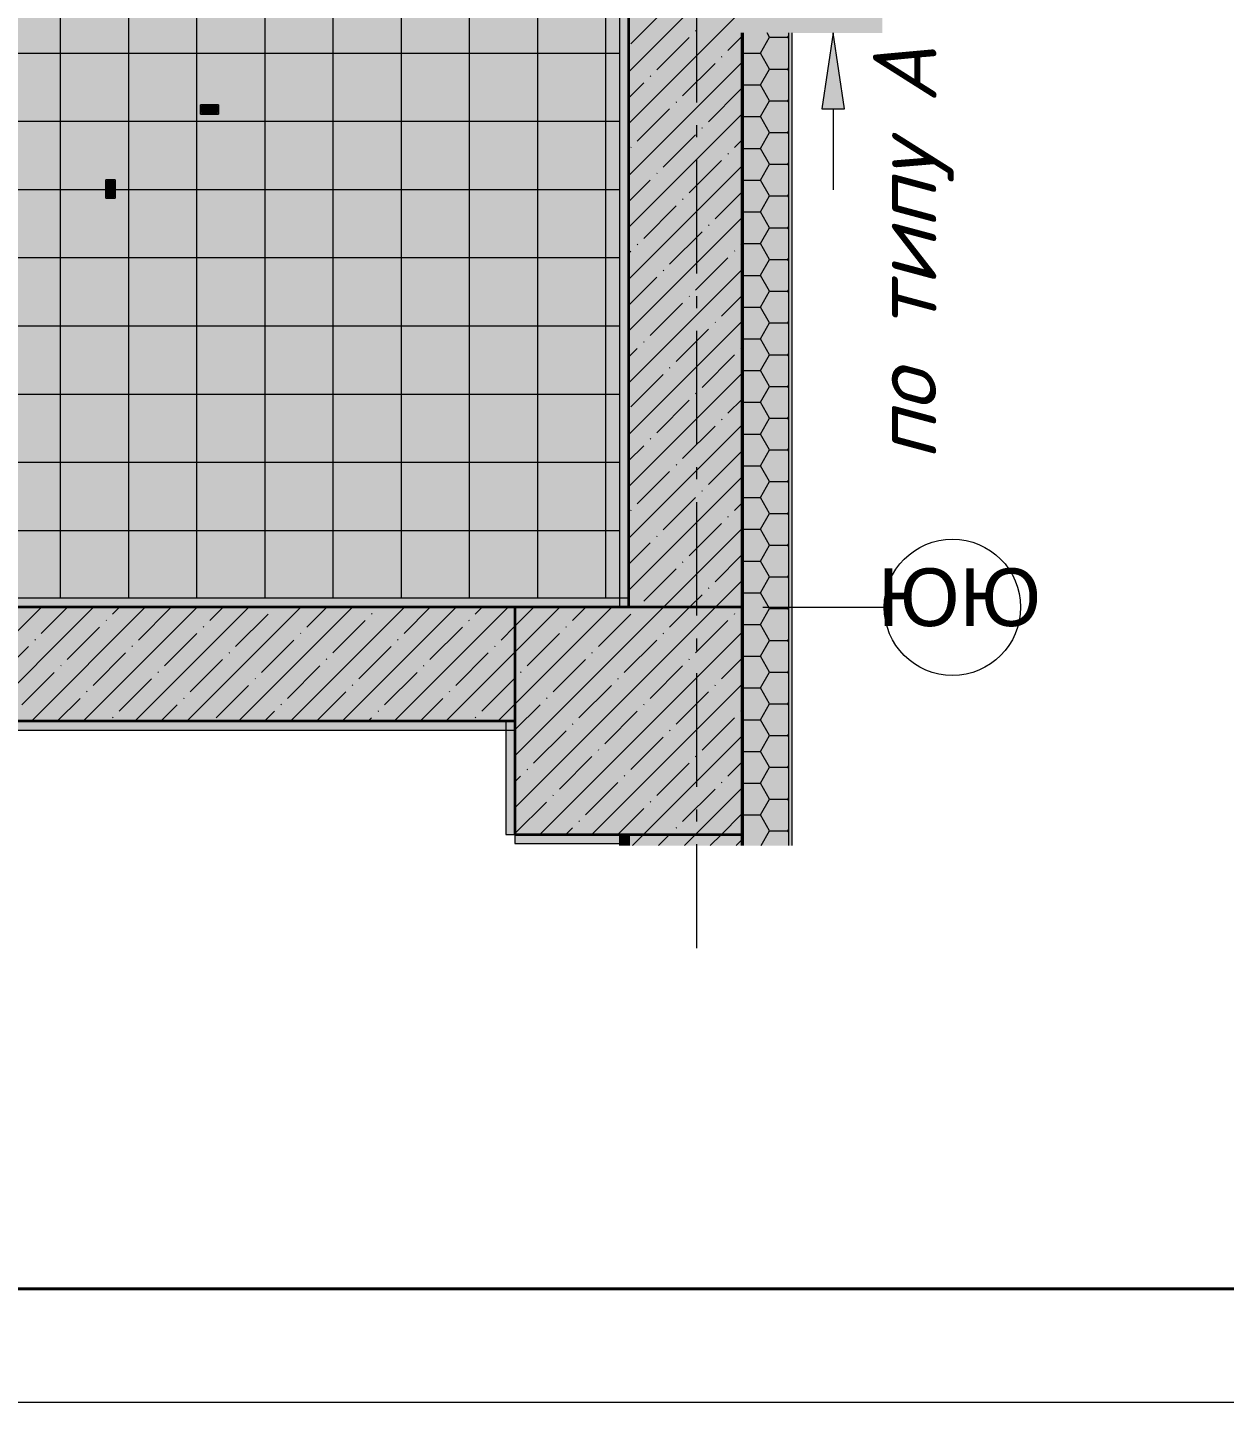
# Model space of a CAD drawing. Header units: millimetres. Extents: x -81576 to 1046824, y -248937 to 691537.
# Drawn here: x -26831 to -21562, y 605295 to 611346 of the extents above; entities that cross this region are included whole.
import ezdxf

# ---------------------------------------------------------------- set-up
doc = ezdxf.new("R2010")
doc.units = ezdxf.units.MM
doc.layers.add('PDF _Геометрия', color=7, linetype='Continuous', true_color=0x1d1d1d)
doc.layers.add('PDF _Сплошная заливка', color=7, linetype='Continuous', true_color=0xffffff)
doc.layers.add('PDF _Текст', color=7, linetype='Continuous')
doc.styles.add('PDF ArialMT', font='arial.ttf')
doc.styles.add('PDF ISOCPEUR Italic', font='isocpeui.ttf')

msp = doc.modelspace()

# ---------------------------------------------------------------- hatches: boundary and pattern name
at = {"layer": 'PDF _Сплошная заливка', "true_color": 0x636466, "transparency": 33554559}
h = msp.add_hatch(color=251, dxfattribs=at)
h.paths.add_polyline_path([(-23671.8, 607746), (-23481.3, 607746), (-23481.3, 611322), (-23681.3, 611322), (-23681.3, 607746)], flags=0)
h.paths.add_polyline_path([(-23676, 611408.7), (-23481.3, 611408.7), (-23481.3, 616299.3), (-23681.3, 616299.3), (-23681.3, 611408.7)], flags=0)
h = msp.add_hatch(color=251, dxfattribs=at)
h.paths.add_polyline_path([(-23480.5, 607746), (-23465.3, 607746), (-23465.3, 611322), (-23481.3, 611322), (-23481.3, 607746)], flags=0)
h.paths.add_polyline_path([(-23481.3, 611408.7), (-23465.3, 611408.7), (-23465.3, 616315.3), (-23481.3, 616315.3), (-23481.3, 612611.8)], flags=0)
h = msp.add_hatch(color=251, dxfattribs=at)
h.paths.add_polyline_path([(-23685.1, 607746), (-23681.3, 607746), (-23681.3, 611322), (-23685.3, 611322), (-23685.3, 607746)], flags=0)
h.paths.add_polyline_path([(-23685.2, 611408.7), (-23681.3, 611408.7), (-23681.3, 616099.3), (-23685.3, 616094.6), (-23685.3, 611408.7)], flags=0)
for points in [[(-24185.3, 608794.6), (-23685.3, 608794.6), (-23685.3, 611322), (-23718.4, 611322), (-23718.4, 611408.7), (-23685.3, 611408.7), (-23685.3, 615594.6), (-24185.3, 615594.6), (-24185.3, 610178.9)], [(-24185.3, 608834.6), (-24185.3, 615554.6), (-24225.3, 615553.3), (-24225.3, 608834.6), (-24217.8, 608834.6)], [(-23334.3, 611322), (-23068.4, 611322), (-23068.4, 611408.7), (-23718.4, 611408.7), (-23718.4, 611322), (-23465.3, 611322)], [(-24685.3, 608794.6), (-24185.3, 608794.6), (-24185.3, 608834.6), (-39185.3, 608834.6), (-39185.3, 608794.6), (-26949.5, 608794.6)], [(-31558.1, 608294.6), (-24685.3, 608294.6), (-24685.3, 608794.6), (-39185.3, 608794.6), (-39185.3, 608294.6), (-36166.7, 608294.6)], [(-24685.3, 607794.6), (-23685.3, 607794.6), (-23685.3, 608794.6), (-24685.3, 608794.6), (-24685.3, 608294.6)], [(-24685.3, 608254.6), (-24685.3, 608294.6), (-38685.3, 608294.6), (-38685.3, 608254.6), (-26949.5, 608254.6)]]:
    msp.add_hatch(color=251, dxfattribs=at).paths.add_polyline_path(points)
h = msp.add_hatch(color=251, dxfattribs=at)
h.paths.add_polyline_path([(-26949.5, 608834.6), (-24225.3, 608834.6), (-24225.3, 615554.6), (-27185.3, 615554.6), (-27185.3, 612995.3), (-27145.3, 612995.3), (-27145.3, 612495.3), (-27185.3, 612494.6), (-27185.3, 610675.3), (-27155.6, 610675.3), (-27155.6, 610595.3), (-27185.3, 610595.3), (-27185.3, 608834.6)], flags=0)
h.paths.add_polyline_path([(-26445.5, 610595.3), (-26485.5, 610595.3), (-26485.5, 610675.3), (-26445.5, 610675.3), (-26445.5, 610601.3)], flags=0)
h.paths.add_polyline_path([(-27085.5, 610595.3), (-27085.5, 610675.3), (-27045.5, 610675.3), (-27045.5, 610595.3), (-27079.5, 610595.3)], flags=0)
h.paths.add_polyline_path([(-27079.5, 610601.3), (-27051.5, 610601.3), (-27051.5, 610669.3), (-27079.5, 610669.3), (-27079.5, 610629.3)], flags=0)
h.paths.add_polyline_path([(-26479.5, 610601.3), (-26451.5, 610601.3), (-26451.5, 610669.3), (-26479.5, 610669.3), (-26479.5, 610629.3)], flags=0)
h.paths.add_polyline_path([(-25989.5, 610965.3), (-26069.5, 610965.3), (-26069.5, 611005.3), (-25989.5, 611005.3), (-25989.5, 610971.3)], flags=0)
h.paths.add_polyline_path([(-26035.5, 610971.3), (-25995.5, 610971.3), (-25995.5, 610999.3), (-26063.5, 610999.3), (-26063.5, 610971.3)], flags=0)
h.paths.add_polyline_path([(-26063.5, 611565.3), (-26069.5, 611565.3), (-26069.5, 611605.3), (-25989.5, 611605.3), (-25989.5, 611565.3), (-25995.5, 611565.3)], flags=0)
h.paths.add_polyline_path([(-26035.5, 611571.3), (-25995.5, 611571.3), (-25995.5, 611599.3), (-26063.5, 611599.3), (-26063.5, 611571.3)], flags=0)
h.paths.add_polyline_path([(-25995.5, 612165.3), (-26069.5, 612165.3), (-26069.5, 612205.3), (-25989.5, 612205.3), (-25989.5, 612165.3)], flags=0)
h.paths.add_polyline_path([(-26063.5, 612171.3), (-25995.5, 612171.3), (-25995.5, 612199.3), (-26063.5, 612199.3)], flags=0)
h.paths.add_polyline_path([(-25995.5, 612765.3), (-26069.5, 612765.3), (-26069.5, 612805.3), (-25989.5, 612805.3), (-25989.5, 612765.3)], flags=0)
h.paths.add_polyline_path([(-25995.5, 612771.3), (-25995.5, 612799.3), (-26063.5, 612799.3), (-26063.5, 612771.3), (-26023.5, 612771.3)], flags=0)
h.paths.add_polyline_path([(-25989.5, 613365.3), (-26069.5, 613365.3), (-26069.5, 613405.3), (-25989.5, 613405.3), (-25989.5, 613371.3)], flags=0)
h.paths.add_polyline_path([(-26063.5, 613371.3), (-25995.5, 613371.3), (-25995.5, 613399.3), (-26063.5, 613399.3)], flags=0)
h.paths.add_polyline_path([(-26717.5, 613714.4), (-26757.5, 613714.4), (-26757.5, 613794.4), (-26717.5, 613794.4), (-26717.5, 613720.4)], flags=0)
h.paths.add_polyline_path([(-26151.5, 613714.4), (-26157.5, 613714.4), (-26157.5, 613794.4), (-26117.5, 613794.4), (-26117.5, 613714.4), (-26123.5, 613714.4)], flags=0)
h.paths.add_polyline_path([(-26751.5, 613720.4), (-26723.5, 613720.4), (-26723.5, 613788.4), (-26751.5, 613788.4), (-26751.5, 613748.4)], flags=0)
h.paths.add_polyline_path([(-26151.5, 613720.4), (-26123.5, 613720.4), (-26123.5, 613788.4), (-26151.5, 613788.4), (-26151.5, 613748.4)], flags=0)

# ---------------------------------------------------------------- linework, layer by layer
at = {"layer": 'PDF _Геометрия', "color": 7, "lineweight": 20}
msp.add_lwpolyline([(38489.1, 689395.2), (38489.1, 605295.1), (-80411, 605295.1), (-80411, 689395.2)], close=True, dxfattribs=at)
at = {"layer": 'PDF _Геометрия', "color": 7, "lineweight": 40}
msp.add_lwpolyline([(37989.1, 688895.2), (37989.1, 605795.1), (-78411, 605795.1), (-78411, 688895.2)], close=True, dxfattribs=at)
at = {"layer": 'PDF _Геометрия', "color": 7, "lineweight": 35}
for points in [[(-23685.3, 611408.7), (-23685.3, 615594.6), (-23685.3, 616094.6), (-39185.3, 616094.6), (-39185.3, 615594.6), (-24185.3, 615594.6), (-24185.3, 608794.6), (-39185.3, 608794.6), (-39185.3, 615094.6), (-39685.3, 615094.6), (-39685.3, 608494.6)], [(-23685.3, 607746), (-23685.3, 608294.6), (-23685.3, 611322)], [(-39685.3, 608294.6), (-39185.3, 608294.6), (-24685.3, 608294.6)], [(-24185.3, 607794.6), (-24185.3, 607746)]]:
    msp.add_lwpolyline(points, dxfattribs=at)
at = {"layer": 'PDF _Геометрия', "color": 7, "lineweight": 15}
for points in [[(-24225.3, 615594.6), (-24225.3, 608794.6), (-24185.3, 608794.6), (-24185.3, 615594.6)], [(-24185.3, 608834.6), (-39185.3, 608834.6), (-39185.3, 608794.6), (-24185.3, 608794.6)], [(-38685.3, 608254.6), (-24685.3, 608254.6), (-24685.3, 608294.6), (-38685.3, 608294.6)], [(-24725.3, 608294.6), (-24725.3, 607794.6), (-24685.3, 607794.6), (-24685.3, 608294.6)], [(-24685.3, 607754.6), (-24185.3, 607754.6), (-24185.3, 607794.6), (-24685.3, 607794.6)]]:
    msp.add_lwpolyline(points, close=True, dxfattribs=at)
at = {"layer": 'PDF _Геометрия', "color": 7, "lineweight": 9}
for points in [[(-26685.3, 608834.6), (-26685.3, 615554.6)], [(-26385.3, 608834.6), (-26385.3, 615554.6)], [(-26085.3, 608834.6), (-26085.3, 615554.6)], [(-25785.3, 608834.6), (-25785.3, 615554.6)], [(-25485.3, 608834.6), (-25485.3, 615554.6)], [(-25185.3, 608834.6), (-25185.3, 615554.6)], [(-24885.3, 608834.6), (-24885.3, 615554.6)], [(-24585.3, 608834.6), (-24585.3, 615554.6)], [(-24285.3, 608834.6), (-24285.3, 615554.6)], [(-23885.3, 611016.6), (-23885.3, 611516.6)], [(-23685.3, 611322), (-23685.3, 607746)], [(-23681.3, 611322), (-23681.3, 607746)], [(-34985.3, 611233.2), (-34385.3, 611233.2), (-33785.3, 611233.2), (-33185.3, 611233.2), (-32585.3, 611233.2), (-31985.3, 611233.2), (-31385.3, 611233.2), (-30785.3, 611233.2), (-30185.3, 611233.2), (-29585.3, 611233.2), (-28985.3, 611233.2), (-28385.3, 611233.2), (-27785.3, 611233.2), (-27185.3, 611233.2), (-24225.3, 611233.2)], [(-23284.3, 610988.4), (-23284.3, 610632.1)], [(-34985.3, 610933.2), (-34385.3, 610933.2), (-33785.3, 610933.2), (-33185.3, 610933.2), (-32585.3, 610933.2), (-31985.3, 610933.2), (-31385.3, 610933.2), (-30785.3, 610933.2), (-30185.3, 610933.2), (-29585.3, 610933.2), (-28985.3, 610933.2), (-28385.3, 610933.2), (-27785.3, 610933.2), (-27185.3, 610933.2), (-24225.3, 610933.2)], [(-23885.3, 610863.7), (-23885.3, 610916.6)], [(-23885.3, 610263.7), (-23885.3, 610763.7)], [(-27045.5, 610633.2), (-26485.5, 610633.2)], [(-26479.5, 610633.2), (-26451.5, 610633.2)], [(-26445.5, 610633.2), (-24225.3, 610633.2)], [(-34985.3, 610333.2), (-34385.3, 610333.2), (-33785.3, 610333.2), (-33185.3, 610333.2), (-32585.3, 610333.2), (-31985.3, 610333.2), (-31385.3, 610333.2), (-30785.3, 610333.2), (-30185.3, 610333.2), (-29585.3, 610333.2), (-28985.3, 610333.2), (-28385.3, 610333.2), (-27785.3, 610333.2), (-27185.3, 610333.2), (-24225.3, 610333.2)], [(-23885.3, 610110.8), (-23885.3, 610163.7)], [(-34985.3, 610033.2), (-34385.3, 610033.2), (-33785.3, 610033.2), (-33185.3, 610033.2), (-32585.3, 610033.2), (-31985.3, 610033.2), (-31385.3, 610033.2), (-30785.3, 610033.2), (-30185.3, 610033.2), (-29585.3, 610033.2), (-28985.3, 610033.2), (-28385.3, 610033.2), (-27785.3, 610033.2), (-27185.3, 610033.2), (-24225.3, 610033.2)], [(-23885.3, 609510.8), (-23885.3, 610010.8)], [(-34985.3, 609733.2), (-34385.3, 609733.2), (-33785.3, 609733.2), (-33185.3, 609733.2), (-32585.3, 609733.2), (-31985.3, 609733.2), (-31385.3, 609733.2), (-30785.3, 609733.2), (-30185.3, 609733.2), (-29585.3, 609733.2), (-28985.3, 609733.2), (-28385.3, 609733.2), (-27785.3, 609733.2), (-27185.3, 609733.2), (-24225.3, 609733.2)], [(-34985.3, 609433.2), (-34385.3, 609433.2), (-33785.3, 609433.2), (-33185.3, 609433.2), (-32585.3, 609433.2), (-31985.3, 609433.2), (-31385.3, 609433.2), (-30785.3, 609433.2), (-30185.3, 609433.2), (-29585.3, 609433.2), (-28985.3, 609433.2), (-28385.3, 609433.2), (-27785.3, 609433.2), (-27185.3, 609433.2), (-24225.3, 609433.2)], [(-23885.3, 609357.9), (-23885.3, 609410.8)], [(-23885.3, 608757.9), (-23885.3, 609257.9)], [(-34985.3, 609133.2), (-34385.3, 609133.2), (-33785.3, 609133.2), (-33185.3, 609133.2), (-32585.3, 609133.2), (-31985.3, 609133.2), (-31385.3, 609133.2), (-30785.3, 609133.2), (-30185.3, 609133.2), (-29585.3, 609133.2), (-28985.3, 609133.2), (-28385.3, 609133.2), (-27785.3, 609133.2), (-27185.3, 609133.2), (-24225.3, 609133.2)], [(-26758.8, 608794.6), (-26705.9, 608794.6)], [(-26605.9, 608794.6), (-26105.9, 608794.6)], [(-26005.9, 608794.6), (-25953, 608794.6)], [(-25853, 608794.6), (-25353, 608794.6)], [(-25253, 608794.6), (-25200.1, 608794.6)], [(-25100.1, 608794.6), (-24600.1, 608794.6)], [(-24500.1, 608794.6), (-24447.1, 608794.6)], [(-24347.1, 608794.6), (-23847.1, 608794.6)], [(-23747.1, 608794.6), (-23694.2, 608794.6)], [(-23594.2, 608794.6), (-23059.8, 608794.6)], [(-23885.3, 608604.9), (-23885.3, 608657.9)], [(-23885.3, 608004.9), (-23885.3, 608504.9)], [(-23885.3, 607852), (-23885.3, 607904.9)], [(-23885.3, 607294.5), (-23885.3, 607752)]]:
    msp.add_lwpolyline(points, dxfattribs=at)
at = {"layer": 'PDF _Геометрия', "color": 250, "lineweight": 9, "true_color": 0x2c2c2c}
for points in [[(-24185.3, 611149.8), (-23685.3, 611649.8)], [(-24185.3, 610921.7), (-23718.4, 611388.6)], [(-24175.6, 611273.6), (-24033, 611416.2)], [(-23890.5, 611330.6), (-23888.1, 611333)], [(-24061.5, 611159.6), (-23919, 611302.1)], [(-23747.9, 611245.1), (-23685.3, 611307.7)], [(-23605.1, 611233.2), (-23564.8, 611303.1)], [(-23564.8, 611303), (-23575.8, 611322)], [(-23564.8, 611303), (-23484.1, 611303)], [(-23481.3, 611298.1), (-23484.2, 611303)], [(-23484.1, 611303.1), (-23481.3, 611307.9)], [(-23776.4, 611216.6), (-23774, 611219)], [(-23681.3, 611233.2), (-23605.1, 611233.2)], [(-23564.8, 611163.4), (-23605.1, 611233.2)], [(-24185.3, 610693.6), (-23685.3, 611193.6)], [(-23947.5, 611045.5), (-23804.9, 611188.1)], [(-23605.1, 611093.6), (-23564.8, 611163.4)], [(-23564.8, 611163.3), (-23484.1, 611163.3)], [(-23481.3, 611158.4), (-23484.2, 611163.4)], [(-23484.1, 611163.4), (-23481.3, 611168.3)], [(-24185.3, 611035.8), (-24118.6, 611102.5)], [(-24090, 611131.1), (-24087.7, 611133.4)], [(-23681.3, 611093.5), (-23605.1, 611093.5)], [(-23564.8, 611023.7), (-23605.1, 611093.5)], [(-23833.4, 610931.5), (-23690.9, 611074)], [(-23605.1, 610953.9), (-23564.8, 611023.7)], [(-23564.8, 611023.7), (-23484.1, 611023.7)], [(-23481.3, 611018.7), (-23484.2, 611023.7)], [(-23484.1, 611023.7), (-23481.3, 611028.6)], [(-24185.3, 610465.5), (-23685.3, 610965.5)], [(-24147.1, 610845.9), (-24004.5, 610988.5)], [(-23976, 611017), (-23973.6, 611019.4)], [(-23861.9, 610903), (-23859.6, 610905.3)], [(-23681.3, 610953.8), (-23605.1, 610953.8)], [(-23564.8, 610884), (-23605.1, 610953.8)], [(-24033, 610731.9), (-23890.5, 610874.4)], [(-23719.4, 610817.4), (-23685.3, 610851.5)], [(-23605.1, 610814.2), (-23564.8, 610884)], [(-23564.8, 610884), (-23484.1, 610884)], [(-23481.3, 610879.1), (-23484.2, 610884)], [(-23484.1, 610884), (-23481.3, 610888.9)], [(-24175.6, 610817.4), (-24173.2, 610819.8)], [(-23747.9, 610788.9), (-23745.5, 610791.3)], [(-23681.3, 610814.1), (-23605.1, 610814.1)], [(-23564.8, 610744.3), (-23605.1, 610814.2)], [(-24185.3, 610237.4), (-23685.3, 610737.4)], [(-23919, 610617.8), (-23776.4, 610760.4)], [(-23605.1, 610674.5), (-23564.8, 610744.4)], [(-23564.8, 610744.3), (-23484.1, 610744.3)], [(-23481.3, 610739.4), (-23484.2, 610744.3)], [(-23484.1, 610744.4), (-23481.3, 610749.2)], [(-24185.3, 610579.6), (-24090, 610674.9)], [(-24061.5, 610703.4), (-24059.2, 610705.7)], [(-23681.3, 610674.5), (-23605.1, 610674.5)], [(-23564.8, 610604.6), (-23605.1, 610674.5)], [(-23804.9, 610503.8), (-23685.3, 610623.4)], [(-23605.1, 610534.8), (-23564.8, 610604.7)], [(-23564.8, 610604.6), (-23484.1, 610604.6)], [(-23481.3, 610599.7), (-23484.2, 610604.6)], [(-23484.1, 610604.7), (-23481.3, 610609.5)], [(-24118.6, 610418.2), (-23976, 610560.8)], [(-23947.5, 610589.3), (-23945.1, 610591.7)], [(-24185.3, 610009.3), (-23685.3, 610509.3)], [(-23681.3, 610534.8), (-23605.1, 610534.8)], [(-23564.8, 610464.9), (-23605.1, 610534.8)], [(-24004.5, 610304.2), (-23861.9, 610446.8)], [(-23833.4, 610475.3), (-23831.1, 610477.6)], [(-23605.1, 610395.1), (-23564.8, 610465)], [(-23564.8, 610464.9), (-23484.1, 610464.9)], [(-23481.3, 610460), (-23484.2, 610464.9)], [(-23484.1, 610465), (-23481.3, 610469.9)], [(-24185.3, 610351.5), (-24175.6, 610361.2)], [(-24147.1, 610389.7), (-24144.7, 610392.1)], [(-23719.4, 610361.2), (-23717, 610363.6)], [(-23690.9, 610389.7), (-23685.3, 610395.3)], [(-23681.3, 610395.1), (-23605.1, 610395.1)], [(-23564.8, 610325.3), (-23605.1, 610395.1)], [(-23890.5, 610190.1), (-23747.9, 610332.7)], [(-23605.1, 610255.5), (-23564.8, 610325.3)], [(-23564.8, 610325.3), (-23484.1, 610325.3)], [(-23481.3, 610320.3), (-23484.2, 610325.3)], [(-23484.1, 610325.3), (-23481.3, 610330.2)], [(-24185.3, 609781.2), (-23685.3, 610281.2)], [(-24185.3, 610123.4), (-24061.5, 610247.2)], [(-24033, 610275.7), (-24030.6, 610278.1)], [(-23681.3, 610255.4), (-23605.1, 610255.4)], [(-23564.8, 610185.6), (-23605.1, 610255.4)], [(-23605.1, 610115.8), (-23564.8, 610185.6)], [(-23564.8, 610185.6), (-23484.1, 610185.6)], [(-23481.3, 610180.7), (-23484.2, 610185.6)], [(-23484.1, 610185.6), (-23481.3, 610190.5)], [(-24090, 609990.6), (-23947.5, 610133.1)], [(-23919, 610161.6), (-23916.6, 610164)], [(-23776.4, 610076.1), (-23685.3, 610167.2)], [(-23681.3, 610115.7), (-23605.1, 610115.7)], [(-23564.8, 610045.9), (-23605.1, 610115.7)], [(-24185.3, 609553.1), (-23685.3, 610053.1)], [(-23976, 609876.5), (-23833.4, 610019.1)], [(-23804.9, 610047.6), (-23802.5, 610050)], [(-23605.1, 609976.1), (-23564.8, 610045.9)], [(-23564.8, 610045.9), (-23484.1, 610045.9)], [(-23481.3, 610041), (-23484.2, 610045.9)], [(-23484.1, 610045.9), (-23481.3, 610050.8)], [(-24118.6, 609962), (-24116.2, 609964.4)], [(-23690.9, 609933.5), (-23688.5, 609935.9)], [(-23681.3, 609976.1), (-23605.1, 609976.1)], [(-23564.8, 609906.2), (-23605.1, 609976.1)], [(-24185.3, 609895.3), (-24147.1, 609933.5)], [(-23861.9, 609762.5), (-23719.4, 609905)], [(-23605.1, 609836.4), (-23564.8, 609906.3)], [(-23564.8, 609906.2), (-23484.1, 609906.2)], [(-23481.3, 609901.3), (-23484.2, 609906.2)], [(-23484.1, 609906.3), (-23481.3, 609911.1)], [(-24185.3, 609325), (-23685.3, 609825)], [(-24175.6, 609676.9), (-24033, 609819.5)], [(-24004.5, 609848), (-24002.1, 609850.4)], [(-23681.3, 609836.4), (-23605.1, 609836.4)], [(-23564.8, 609766.5), (-23605.1, 609836.4)], [(-23605.1, 609696.7), (-23564.8, 609766.6)], [(-23564.8, 609766.5), (-23484.1, 609766.5)], [(-23481.3, 609761.6), (-23484.2, 609766.5)], [(-23484.1, 609766.6), (-23481.3, 609771.5)], [(-24061.5, 609562.9), (-23919, 609705.4)], [(-23890.5, 609733.9), (-23888.1, 609736.3)], [(-23747.9, 609648.4), (-23685.3, 609711)], [(-23681.3, 609696.7), (-23605.1, 609696.7)], [(-23564.8, 609626.9), (-23605.1, 609696.7)], [(-23484.1, 609626.9), (-23481.3, 609631.8)], [(-24185.3, 609096.9), (-23685.3, 609596.9)], [(-23947.5, 609448.8), (-23804.9, 609591.4)], [(-23776.4, 609619.9), (-23774, 609622.3)], [(-23605.1, 609557.1), (-23564.8, 609626.9)], [(-23564.8, 609626.9), (-23484.1, 609626.9)], [(-23481.3, 609621.9), (-23484.2, 609626.9)], [(-24090, 609534.4), (-24087.7, 609536.7)], [(-23681.3, 609557), (-23605.1, 609557)], [(-23564.8, 609487.2), (-23605.1, 609557)], [(-24185.3, 609439.1), (-24118.6, 609505.8)], [(-23833.4, 609334.8), (-23690.9, 609477.3)], [(-23605.1, 609417.4), (-23564.8, 609487.2)], [(-23564.8, 609487.2), (-23484.1, 609487.2)], [(-23481.3, 609482.2), (-23484.2, 609487.2)], [(-23484.1, 609487.2), (-23481.3, 609492.1)], [(-24147.1, 609249.2), (-24004.5, 609391.8)], [(-23976, 609420.3), (-23973.6, 609422.7)], [(-23681.3, 609417.3), (-23605.1, 609417.3)], [(-23564.8, 609347.5), (-23605.1, 609417.3)], [(-24185.3, 608868.8), (-23685.3, 609368.8)], [(-23605.1, 609277.7), (-23564.8, 609347.5)], [(-23564.8, 609347.5), (-23484.1, 609347.5)], [(-23481.3, 609342.6), (-23484.2, 609347.5)], [(-23484.1, 609347.5), (-23481.3, 609352.4)], [(-24033, 609135.2), (-23890.5, 609277.8)], [(-23861.9, 609306.3), (-23859.6, 609308.6)], [(-23681.3, 609277.6), (-23605.1, 609277.6)], [(-23564.8, 609207.8), (-23605.1, 609277.7)], [(-24175.6, 609220.7), (-24173.2, 609223.1)], [(-23719.4, 609220.7), (-23685.3, 609254.8)], [(-23484.1, 609207.9), (-23481.3, 609212.7)], [(-23919, 609021.1), (-23776.4, 609163.7)], [(-23747.9, 609192.2), (-23745.5, 609194.6)], [(-23605.1, 609138), (-23564.8, 609207.9)], [(-23564.8, 609207.8), (-23484.1, 609207.8)], [(-23481.3, 609202.9), (-23484.2, 609207.8)], [(-24685.3, 608140.7), (-24031.5, 608794.6), (-23685.3, 609140.7)], [(-24061.5, 609106.7), (-24059.2, 609109)], [(-23681.3, 609138), (-23605.1, 609138)], [(-23564.8, 609068.1), (-23605.1, 609138)], [(-24185.3, 608982.9), (-24090, 609078.2)], [(-23804.9, 608907.1), (-23685.3, 609026.7)], [(-23605.1, 608998.3), (-23564.8, 609068.2)], [(-23564.8, 609068.1), (-23484.1, 609068.1)], [(-23481.3, 609063.2), (-23484.2, 609068.1)], [(-23484.1, 609068.2), (-23481.3, 609073)], [(-23947.5, 608992.6), (-23945.1, 608995)], [(-23681.3, 608998.3), (-23605.1, 608998.3)], [(-23564.8, 608928.5), (-23605.1, 608998.3)], [(-24685.3, 607912.6), (-23803.4, 608794.6), (-23685.3, 608912.6)], [(-24118.6, 608821.6), (-23976, 608964.1)], [(-23605.1, 608858.7), (-23564.8, 608928.5)], [(-23564.8, 608928.4), (-23484.1, 608928.4)], [(-23481.3, 608923.5), (-23484.2, 608928.5)], [(-23484.1, 608928.5), (-23481.3, 608933.4)], [(-24004.5, 608707.5), (-23917.4, 608794.6), (-23861.9, 608850.1)], [(-23833.4, 608878.6), (-23831.1, 608880.9)], [(-23681.3, 608858.6), (-23605.1, 608858.6)], [(-23564.8, 608788.8), (-23605.1, 608858.6)], [(-27268.7, 608294.6), (-26768.7, 608794.6)], [(-27040.6, 608294.6), (-26540.6, 608794.6)], [(-26812.5, 608294.6), (-26312.5, 608794.6)], [(-26770.2, 608679), (-26654.6, 608794.6)], [(-26584.4, 608294.6), (-26084.4, 608794.6)], [(-26456.6, 608764.5), (-26426.5, 608794.6)], [(-26356.3, 608294.6), (-25856.3, 608794.6)], [(-26342.5, 608650.5), (-26200, 608793)], [(-26128.2, 608294.6), (-25628.2, 608794.6)], [(-26028.9, 608736), (-25970.3, 608794.6)], [(-25900.1, 608294.6), (-25400.1, 608794.6)], [(-25743.8, 608793), (-25742.2, 608794.6)], [(-25672, 608294.6), (-25172, 608794.6)], [(-25601.2, 608707.5), (-25514.1, 608794.6)], [(-25443.9, 608294.6), (-24943.9, 608794.6)], [(-25287.6, 608793), (-25286, 608794.6)], [(-25215.8, 608294.6), (-24715.8, 608794.6)], [(-25173.5, 608679), (-25057.9, 608794.6)], [(-24987.7, 608294.6), (-24685.3, 608596.9), (-24487.7, 608794.6)], [(-24859.9, 608764.5), (-24829.8, 608794.6)], [(-24759.6, 608294.6), (-24685.3, 608368.8), (-24259.6, 608794.6)], [(-24745.8, 608650.5), (-24685.3, 608711), (-24603.3, 608793)], [(-24432.2, 608736), (-24373.6, 608794.6)], [(-24147.1, 608793), (-24145.5, 608794.6)], [(-23690.9, 608793), (-23689.3, 608794.6), (-23685.3, 608798.6)], [(-23605.1, 608719), (-23564.8, 608788.8)], [(-23564.8, 608788.8), (-23484.1, 608788.8)], [(-23481.3, 608783.8), (-23484.2, 608788.8)], [(-23484.1, 608788.8), (-23481.3, 608793.7)], [(-26485.1, 608736), (-26482.7, 608738.4)], [(-25914.8, 608622), (-25772.3, 608764.5)], [(-25487.1, 608593.5), (-25344.6, 608736)], [(-25316.1, 608764.5), (-25313.7, 608766.9)], [(-24888.4, 608736), (-24886, 608738.4)], [(-24318.1, 608622), (-24175.6, 608764.5)], [(-23890.5, 608593.5), (-23747.9, 608736)], [(-23719.4, 608764.5), (-23717, 608766.9)], [(-26656.2, 608564.9), (-26513.6, 608707.5)], [(-26228.5, 608536.4), (-26085.9, 608679)], [(-26057.4, 608707.5), (-26055, 608709.9)], [(-25629.7, 608679), (-25627.3, 608681.4)], [(-25059.5, 608564.9), (-24916.9, 608707.5)], [(-24631.8, 608536.4), (-24489.2, 608679)], [(-24575.3, 607794.6), (-23685.3, 608684.5)], [(-24460.7, 608707.5), (-24458.3, 608709.9)], [(-24033, 608679), (-24030.6, 608681.4)], [(-23681.3, 608718.9), (-23605.1, 608718.9)], [(-23564.8, 608649.1), (-23605.1, 608718.9)], [(-26969.8, 608479.4), (-26827.2, 608622)], [(-26798.7, 608650.5), (-26796.3, 608652.9)], [(-26371, 608622), (-26368.7, 608624.3)], [(-25800.8, 608507.9), (-25658.2, 608650.5)], [(-25373.1, 608479.4), (-25230.5, 608622)], [(-25202, 608650.5), (-25199.7, 608652.9)], [(-24774.3, 608622), (-24772, 608624.3)], [(-24204.1, 608507.9), (-24061.5, 608650.5)], [(-23605.1, 608579.3), (-23564.8, 608649.1)], [(-23564.8, 608649.1), (-23484.1, 608649.1)], [(-23481.3, 608644.2), (-23484.2, 608649.1)], [(-23484.1, 608649.1), (-23481.3, 608654)], [(-26542.1, 608450.9), (-26399.5, 608593.5)], [(-26114.4, 608422.4), (-25971.9, 608564.9)], [(-25943.3, 608593.5), (-25941, 608595.8)], [(-25515.7, 608564.9), (-25513.3, 608567.3)], [(-24945.4, 608450.9), (-24802.9, 608593.5)], [(-24517.7, 608422.4), (-24375.2, 608564.9)], [(-24346.7, 608593.5), (-24344.3, 608595.8)], [(-23919, 608564.9), (-23916.6, 608567.3)], [(-23776.4, 608479.4), (-23685.3, 608570.5)], [(-23681.3, 608579.2), (-23605.1, 608579.2)], [(-23564.8, 608509.4), (-23605.1, 608579.2)], [(-26855.7, 608365.4), (-26713.2, 608507.9)], [(-26684.7, 608536.4), (-26682.3, 608538.8)], [(-26257, 608507.9), (-26254.6, 608510.3)], [(-25686.7, 608393.9), (-25544.2, 608536.4)], [(-25259, 608365.4), (-25116.5, 608507.9)], [(-25088, 608536.4), (-25085.6, 608538.8)], [(-24660.3, 608507.9), (-24657.9, 608510.3)], [(-24090, 608393.9), (-23947.5, 608536.4)], [(-23605.1, 608439.6), (-23564.8, 608509.5)], [(-23564.8, 608509.4), (-23484.1, 608509.4)], [(-23481.3, 608504.5), (-23484.2, 608509.4)], [(-23484.1, 608509.5), (-23481.3, 608514.3)], [(-26570.6, 608422.4), (-26568.2, 608424.8)], [(-26428.1, 608336.8), (-26285.5, 608479.4)], [(-26000.4, 608308.3), (-25857.8, 608450.9)], [(-25829.3, 608479.4), (-25826.9, 608481.8)], [(-25557.9, 608294.6), (-25430.1, 608422.4)], [(-25401.6, 608450.9), (-25399.2, 608453.3)], [(-24973.9, 608422.4), (-24971.6, 608424.8)], [(-24831.4, 608336.8), (-24688.8, 608479.4)], [(-24403.7, 608308.3), (-24261.1, 608450.9)], [(-24347.2, 607794.6), (-23685.3, 608456.4)], [(-24232.6, 608479.4), (-24230.2, 608481.8)], [(-23976, 608279.8), (-23833.4, 608422.4)], [(-23804.9, 608450.9), (-23802.5, 608453.3)], [(-23681.3, 608439.6), (-23605.1, 608439.6)], [(-23564.8, 608369.7), (-23605.1, 608439.6)], [(-26698.4, 608294.6), (-26599.1, 608393.9)], [(-26242.2, 608294.6), (-26171.4, 608365.4)], [(-26142.9, 608393.9), (-26140.6, 608396.2)], [(-25715.2, 608365.4), (-25712.9, 608367.7)], [(-25101.7, 608294.6), (-25002.4, 608393.9)], [(-24685.3, 608254.8), (-24574.8, 608365.4)], [(-24546.2, 608393.9), (-24543.9, 608396.2)], [(-24118.6, 608365.4), (-24116.2, 608367.7)], [(-23605.1, 608299.9), (-23564.8, 608369.8)], [(-23564.8, 608369.7), (-23484.1, 608369.7)], [(-23481.3, 608364.8), (-23484.2, 608369.7)], [(-23484.1, 608369.8), (-23481.3, 608374.6)], [(-26456.6, 608308.3), (-26454.2, 608310.7)], [(-25786, 608294.6), (-25743.8, 608336.8)], [(-25329.8, 608294.6), (-25316.1, 608308.3)], [(-25287.6, 608336.8), (-25285.2, 608339.2)], [(-24859.9, 608308.3), (-24857.5, 608310.7)], [(-24289.6, 608194.3), (-24147.1, 608336.8)], [(-23861.9, 608165.8), (-23719.4, 608308.3)], [(-23690.9, 608336.8), (-23688.5, 608339.2)], [(-24603.3, 608108.7), (-24460.7, 608251.3)], [(-24432.2, 608279.8), (-24429.8, 608282.2)], [(-24004.5, 608251.3), (-24002.1, 608253.7)], [(-23681.3, 608299.9), (-23605.1, 608299.9)], [(-23564.8, 608230), (-23605.1, 608299.9)], [(-24175.6, 608080.2), (-24033, 608222.8)], [(-24167.6, 607746), (-24119.1, 607794.6), (-23685.3, 608228.3)], [(-23605.1, 608160.2), (-23564.8, 608230.1)], [(-23564.8, 608230), (-23484.1, 608230)], [(-23481.3, 608225.1), (-23484.2, 608230)], [(-23484.1, 608230.1), (-23481.3, 608235)], [(-24489.2, 607994.7), (-24346.7, 608137.3)], [(-24318.1, 608165.8), (-24315.8, 608168.1)], [(-23890.5, 608137.3), (-23888.1, 608139.6)], [(-23681.3, 608160.2), (-23605.1, 608160.2)], [(-23564.8, 608090.4), (-23605.1, 608160.2)], [(-24631.8, 608080.2), (-24629.4, 608082.6)], [(-24061.5, 607966.2), (-23919, 608108.7)], [(-23747.9, 608051.7), (-23685.3, 608114.3)], [(-23605.1, 608020.6), (-23564.8, 608090.4)], [(-23564.8, 608090.4), (-23484.1, 608090.4)], [(-23481.3, 608085.4), (-23484.2, 608090.4)], [(-23484.1, 608090.4), (-23481.3, 608095.3)], [(-24685.3, 608026.7), (-24660.3, 608051.7)], [(-24375.2, 607880.6), (-24232.6, 608023.2)], [(-24204.1, 608051.7), (-24201.7, 608054.1)], [(-23939.5, 607746), (-23891, 607794.6), (-23685.3, 608000.2)], [(-23776.4, 608023.2), (-23774, 608025.6)], [(-23681.3, 608020.5), (-23605.1, 608020.5)], [(-23564.8, 607950.7), (-23605.1, 608020.5)], [(-24685.3, 607798.6), (-24546.2, 607937.7)], [(-24517.7, 607966.2), (-24515.4, 607968.6)], [(-24090, 607937.7), (-24087.7, 607940)], [(-23947.5, 607852.1), (-23804.9, 607994.7)], [(-23605.1, 607880.9), (-23564.8, 607950.7)], [(-23564.8, 607950.7), (-23484.1, 607950.7)], [(-23481.3, 607945.8), (-23484.2, 607950.7)], [(-23484.1, 607950.7), (-23481.3, 607955.6)], [(-24233.1, 607794.6), (-24118.6, 607909.2)], [(-23825.5, 607746), (-23776.9, 607794.6), (-23690.9, 607880.6)], [(-23681.3, 607880.8), (-23605.1, 607880.8)], [(-23564.8, 607811), (-23605.1, 607880.8)], [(-24461.2, 607794.6), (-24432.2, 607823.6)], [(-24403.7, 607852.1), (-24401.3, 607854.5)], [(-23976, 607823.6), (-23973.6, 607826)], [(-24053.6, 607746), (-24005, 607794.6), (-24004.5, 607795.1)], [(-23711.4, 607746), (-23685.3, 607772.1)], [(-23602.3, 607746), (-23564.8, 607811)], [(-23564.8, 607811), (-23484.1, 607811)], [(-23481.3, 607806.1), (-23484.2, 607811)], [(-23484.1, 607811), (-23481.3, 607815.9)]]:
    msp.add_lwpolyline(points, dxfattribs=at)
at = {"layer": 'PDF _Геометрия', "color": 7, "lineweight": 15}
for points in [[(-23481.3, 611322), (-23481.3, 607746)], [(-23465.3, 607746), (-23465.3, 611322)], [(-24185.3, 607746), (-24185.3, 607794.6), (-24225.3, 607794.6), (-24225.3, 607746)]]:
    msp.add_lwpolyline(points, dxfattribs=at)
at = {"layer": 'PDF _Геометрия', "color": 7, "lineweight": 9}
for points in [[(-23334.3, 610988.4), (-23234.3, 610988.4), (-23284.3, 611322)], [(-26069.5, 610965.3), (-26069.5, 611005.3), (-25989.5, 611005.3), (-25989.5, 610965.3)], [(-26069.5, 610965.3), (-25989.5, 610965.3), (-25989.5, 611005.3), (-26069.5, 611005.3)], [(-25995.5, 610971.3), (-25995.5, 610999.3), (-26063.5, 610999.3), (-26063.5, 610971.3)], [(-25995.5, 610971.3), (-26063.5, 610971.3), (-26063.5, 610999.3), (-25995.5, 610999.3)], [(-26445.5, 610595.3), (-26485.5, 610595.3), (-26485.5, 610675.3), (-26445.5, 610675.3)], [(-26445.5, 610595.3), (-26445.5, 610675.3), (-26485.5, 610675.3), (-26485.5, 610595.3)], [(-26451.5, 610669.3), (-26479.5, 610669.3), (-26479.5, 610601.3), (-26451.5, 610601.3)], [(-26451.5, 610669.3), (-26451.5, 610601.3), (-26479.5, 610601.3), (-26479.5, 610669.3)]]:
    msp.add_lwpolyline(points, close=True, dxfattribs=at)
at = {"layer": 'PDF _Геометрия', "color": 7, "lineweight": 35}
msp.add_lwpolyline([(-23685.3, 607794.6), (-23685.3, 608794.6), (-24685.3, 608794.6), (-24685.3, 607794.6)], close=True, dxfattribs=at)
at = {"layer": 'PDF _Геометрия', "color": 7, "lineweight": 20}
msp.add_circle((-22759.8, 608794.6), 300, dxfattribs=at)
at = {"layer": 'PDF _Сплошная заливка', "color": 7, "lineweight": 35, "transparency": 33554559}
msp.add_solid([(-23334.3, 610988.4), (-23234.3, 610988.4), (-23284.3, 611322)], dxfattribs=at)
at = {"layer": 'PDF _Сплошная заливка', "lineweight": 35, "transparency": 33554559}
for points in [[(-25989.5, 610965.3), (-25989.5, 611005.3), (-26069.5, 610965.3), (-26069.5, 611005.3)], [(-25995.5, 610971.3), (-26063.5, 610971.3), (-25995.5, 610999.3), (-26063.5, 610999.3)], [(-26485.5, 610595.3), (-26445.5, 610595.3), (-26485.5, 610675.3), (-26445.5, 610675.3)], [(-26479.5, 610601.3), (-26479.5, 610669.3), (-26451.5, 610601.3), (-26451.5, 610669.3)], [(-24685.3, 607794.6), (-24685.3, 608254.6), (-24725.3, 607794.6), (-24725.3, 608254.6)], [(-24225.3, 607754.6), (-24225.3, 607794.6), (-24685.3, 607754.6), (-24685.3, 607794.6)], [(-24225.3, 607746), (-24185.3, 607746), (-24225.3, 607794.6), (-24185.3, 607794.6)], [(-23685.3, 607746), (-23685.3, 607794.6), (-24185.3, 607746), (-24185.3, 607794.6)]]:
    msp.add_solid(points, dxfattribs=at)

# ---------------------------------------------------------------- texts
at = {"layer": 'PDF _Текст', "insert": (-22932.1, 609441.4), "char_height": 279.4, "attachment_point": 4, "rotation": 90, "style": 'PDF ISOCPEUR Italic'}
msp.add_mtext('по типу А', dxfattribs=at)
at = {"layer": 'PDF _Текст', "insert": (-23086.8, 608837), "char_height": 254, "attachment_point": 4, "style": 'PDF ArialMT'}
msp.add_mtext('ЮЮ', dxfattribs=at)

doc.saveas('drawing.dxf')
